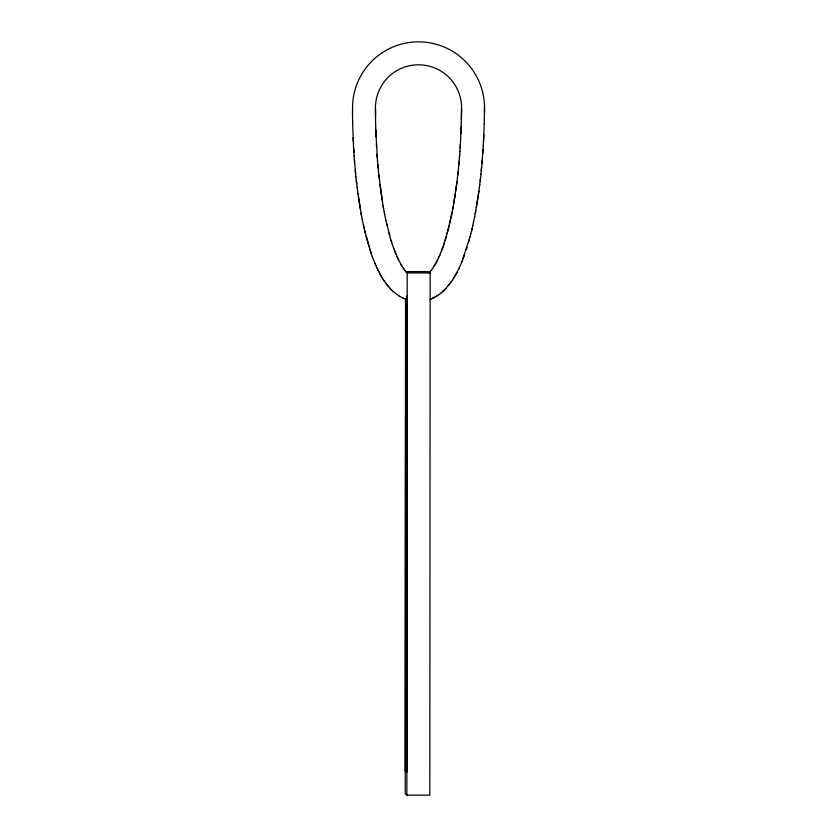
<?xml version="1.0" encoding="UTF-8"?>
<svg xmlns="http://www.w3.org/2000/svg" width="837" height="837" viewBox="0 0 837 837"><rect width="100%" height="100%" fill="white"/><g stroke="black" fill="none" stroke-linecap="round" stroke-linejoin="round"><path stroke-width="1.26" d="M405.526 299.018L405.213 793.821L406.866 795.14L429.82 795.15L430.155 272.935L429.119 272.852L428.502 271.617L405.547 271.606L407.2 272.925L430.155 272.935M405.526 417.276L405.296 770.919L406.813 772.122L407.117 295.817M405.6 306.363L405.6 299.834M405.987 417.192L405.955 461.396L406.479 461.815L405.757 771.285L406.573 431.201M406.05 305.379L406.06 298.882M406.866 795.14L407.2 272.925M375.572 118.854L375.426 108.046A43.043 43.043 0 0 1 418.793 64.805A43.043 43.043 0 0 1 461.574 108.548L461.26 122.945M461.574 108.548L461.417 119.356M484.424 112.409L484.529 107.544A65.997 65.997 0 0 0 418.918 41.85A65.997 65.997 0 0 0 352.544 106.77L352.544 111.75M484.529 108.716L484.299 119.848M484.204 123.562L484.372 119.848M461.333 122.945L460.884 133.669M484.278 123.562L483.263 145.648M461.229 126.533L460.538 140.773M483.891 134.663L483.535 141.997M460.612 140.773L460.13 147.804M460.413 144.299L459.89 151.298M483.336 145.648L481.945 163.644M482.865 152.909L483.106 149.289M459.367 158.214L459.963 151.298M459.712 154.761L458.446 168.425M482.311 160.087L480.93 174.18M458.843 165.046L459.147 161.646M481.285 170.696L481.62 167.18M457.734 175.1L458.519 168.425M458.174 171.773L457.358 178.386M481.003 174.18L480.156 181.074M480.626 177.643L479.747 184.485M457.431 178.386L455.684 191.223M457.033 181.65L453.738 203.464M479.319 187.854L479.821 184.485M476.358 207.388A452.629 452.629 0 0 0 477.917 197.783L479.392 187.854M478.942 191.192L474.642 216.657M455.297 194.341L452.681 209.344M453.288 206.425L449.762 223.207M475.301 213.613L475.876 210.516M452.2 212.211L447.178 233.387M474.715 216.657L472.769 225.551M470.739 234.057L472.842 225.551M471.513 231.263L472.183 228.428M449.207 225.833L445.106 240.449M470.038 236.798L470.812 234.057M470.101 236.798L461.919 261.604M468.636 242.144L469.379 239.487M446.571 235.793L443.662 244.854M466.282 249.803L467.088 247.292M444.468 242.678L441.423 251.016M443.003 246.967L440.66 252.941M464.629 254.668L462.819 259.344M440.733 252.941L439.09 256.603M461.993 261.604L459.063 268.122M439.959 254.804L438.295 258.34M438.368 258.34L436.684 261.604M459.136 268.122L455.966 274.212M437.563 260.004L434.194 265.988M457.107 272.224L454.857 276.158M435.931 263.132L432.509 268.562M453.717 278.062L454.93 276.158M452.535 279.924L453.79 278.062M445.765 288.598L452.608 279.924M432.583 268.562L429.925 271.889M451.373 281.734L448.747 285.25M430.867 270.853L429.119 272.852M445.839 288.598L440.733 293.253M442.585 291.757L444.259 290.198M438.839 294.687L440.806 293.253M436.809 296.036L438.912 294.687M430.009 299.447L436.883 296.036M434.654 297.302L429.936 299.447M405.903 271.743L405.045 270.696M403.204 298.275L405.683 299.311M403.277 298.275L398.789 295.838M398.862 295.838L393.139 291.506M393.212 291.506L389.916 288.315M391.559 289.937L387.05 284.946M388.514 286.652L385.711 283.199M403.35 268.384L405.118 270.696M404.271 269.577L400.85 264.387M383.22 279.579L385.784 283.199M384.518 281.41L382.049 277.717M401.75 265.789L396.843 256.352M379.841 273.845L382.122 277.717M381.002 275.802L376.786 267.725M377.843 269.807L378.858 271.847M398.485 259.773L393.798 248.735M372.224 256.593L376.859 267.725M374.966 263.414L375.897 265.591M396.142 254.553L394.614 250.744M393.871 248.735L392.344 244.55M369.766 249.332L372.298 256.593M371.461 254.218L364.66 230.74M390.931 240.125L392.417 244.55M391.706 242.374L390.251 237.823M369.054 246.821L366.104 236.285M385.805 220.152L390.324 237.823M388.985 233.052L389.644 235.469M365.413 233.544L363.373 225.017M386.474 222.841L387.081 225.467M364.085 227.905L362.149 219.116M385.878 220.152L384.654 214.638M384.11 211.813L384.727 214.638M360.988 213.048L362.222 219.116M383.053 206.017L384.183 211.813M361.626 216.103L357.943 193.912M383.649 208.936L382.551 203.056M359.973 206.823L360.506 209.951M382.624 203.056L378.742 174.63M382.132 200.043L379.935 184.422M358.016 193.912L357.075 187.247M357.148 187.247L356.28 180.468M356.74 183.868L355.913 177.025M379.171 177.925L378.397 171.303M355.223 170.068L355.987 177.025M377.497 161.164L378.47 171.303M355.631 173.562L354.333 159.448M377.853 164.575L378.157 167.955M377.56 161.164L376.974 154.28M354.689 163.016L354.072 155.87M377.299 157.733L375.75 129.609M353.413 145.01L354.145 155.87M353.685 148.641L353.915 152.261M376.409 143.797L376.608 147.312M353.486 145.01L352.618 122.913M353.141 137.686L353.308 141.348M376.075 136.734L375.646 126.031M375.719 126.031L375.499 118.854M352.691 122.913L352.503 115.475M375.531 115.255L375.499 108.046M352.471 111.75L352.576 115.475M359.973 206.823A453.644 453.644 0 0 1 358.477 197.197"/></g></svg>
